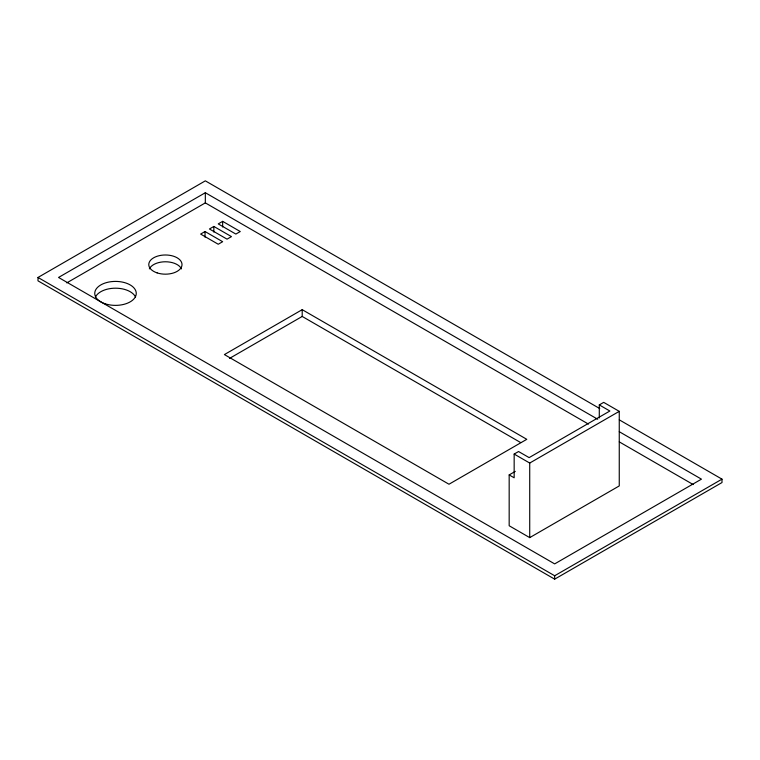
<?xml version="1.0" encoding="UTF-8"?>
<svg xmlns="http://www.w3.org/2000/svg" width="760" height="760" viewBox="0 0 760 760"><rect width="100%" height="100%" fill="white"/><g stroke="black" fill="none" stroke-linecap="round" stroke-linejoin="round"><path stroke-width="1.14" d="M619.286 419.843L722 479.151L722 482.543L554.667 579.149L38 280.849L38 277.457L205.333 180.851L599.764 408.576M597.711 419.254L205.333 192.717L58.548 277.457L554.667 563.892L701.452 479.151L619.276 431.708M66.756 282.891L205.333 202.882L588.458 424.089M205.038 231.534L200.63 234.07L218.243 244.245L222.651 241.699L205.038 231.534L205.038 237.177M213.845 226.442L209.437 228.988L227.05 239.153L231.458 236.616L213.845 226.442L213.845 232.094M222.651 221.359L218.243 223.905L235.857 234.07L240.264 231.534L222.651 221.359L222.651 227.012M302.204 309.662L224.409 354.578L448.989 484.234L526.784 439.318L302.204 309.662L302.204 316.445L520.628 442.548M229.53 358.397L302.204 316.445M599.288 404.909L603.697 402.373L619.257 411.35L619.257 485.925L529.72 537.624L509.171 525.758L509.171 474.914L514.159 477.793L514.159 454.062L518.558 451.526L529.131 457.624L609.862 411.017L599.288 404.909L599.288 417.962M509.171 474.914L515.27 471.39M514.159 454.062L529.72 463.049L619.257 411.35M38 277.457L554.667 575.757L722 479.151M619.276 441.873L693.234 484.576M554.667 575.757L554.667 579.149M529.72 463.049L529.72 537.624M205.333 192.717L205.333 202.882M149.368 268.878A16.606 9.585 0 0 1 165.405 261.772A16.606 9.585 0 0 1 181.45 268.878M95.447 297.074A20.758 11.989 0 0 1 115.501 288.192A20.758 11.989 0 0 1 135.555 297.074M157.101 272.887A16.606 9.585 0 0 0 182.011 264.575A16.606 9.585 0 0 0 157.101 256.272A16.606 9.585 0 0 0 157.101 272.887M105.118 303.772A20.758 11.989 0 0 0 136.258 293.388A20.758 11.989 0 0 0 105.118 283.014A20.758 11.989 0 0 0 105.118 303.772"/></g></svg>
